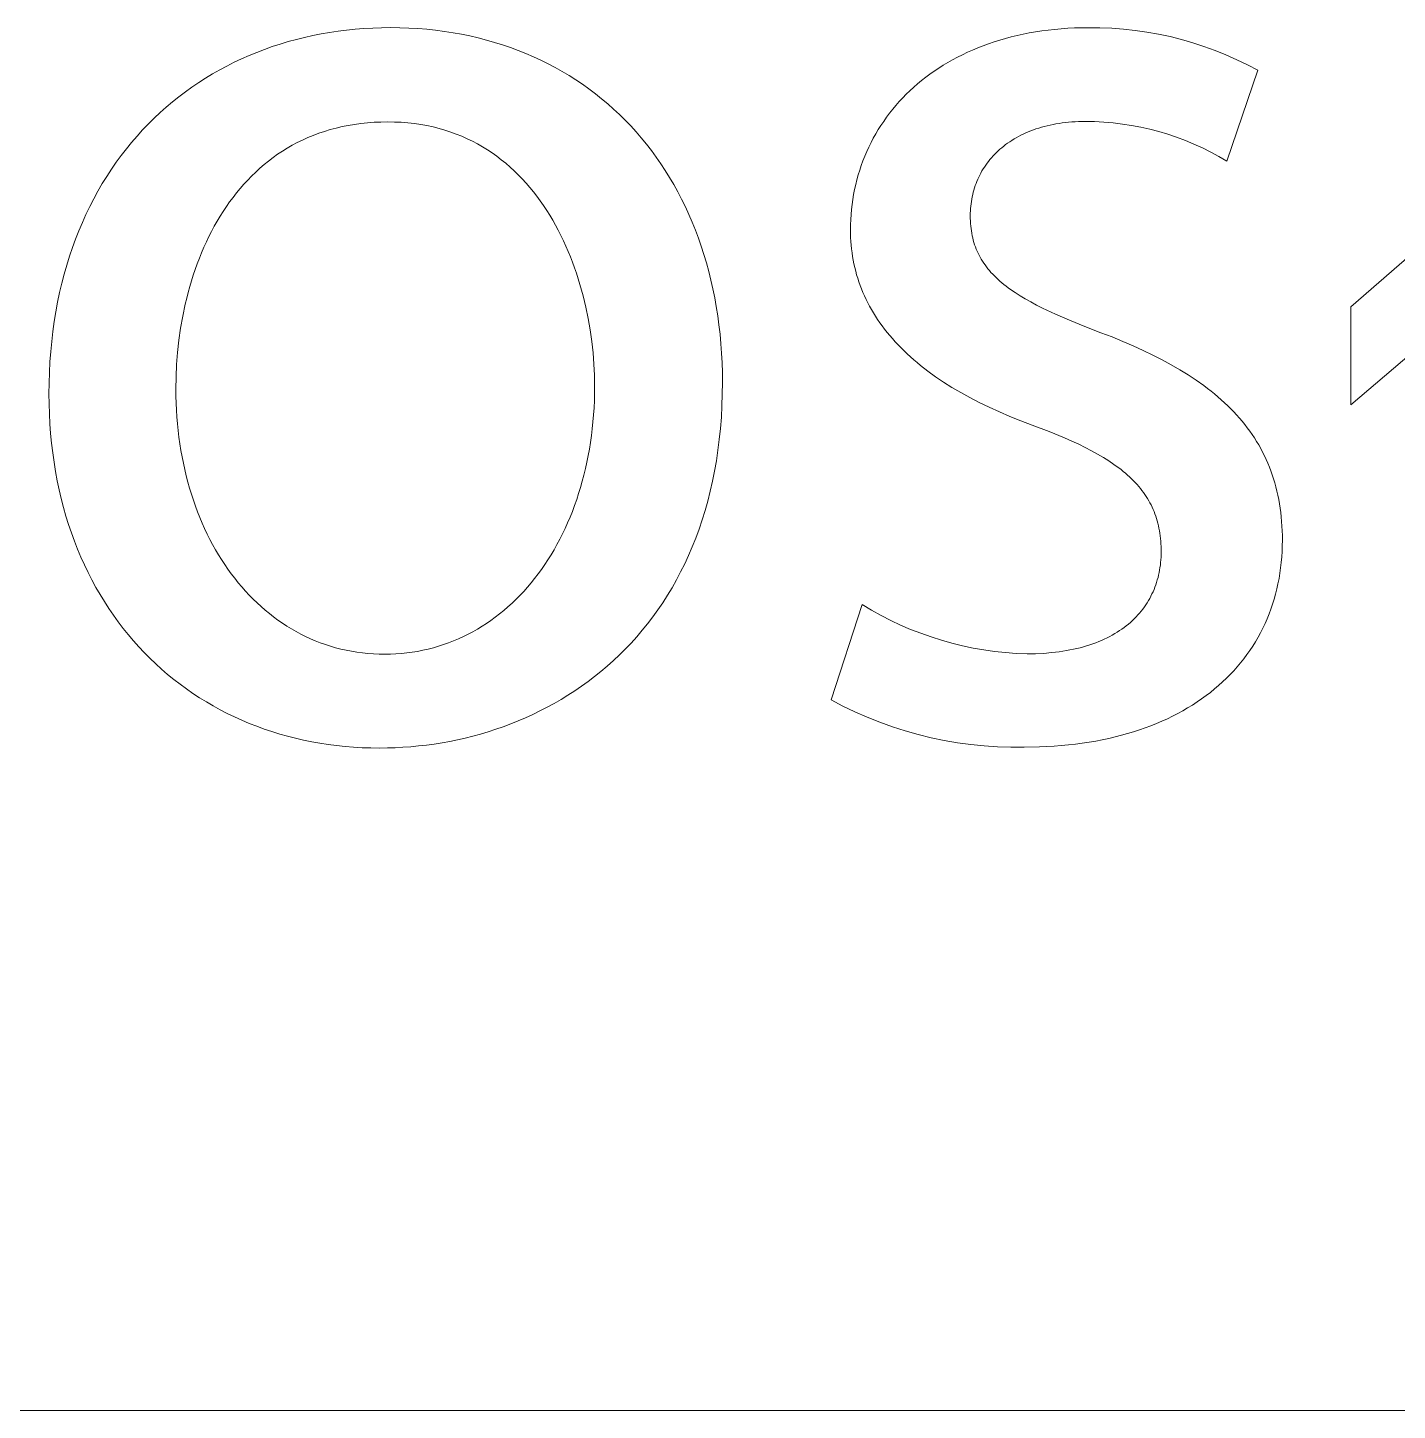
# Model space of a CAD drawing. Header units: millimetres. Extents: x 1348 to 6197, y -150 to 3238.
# Drawn here: x 5254.25 to 5300.95, y -149.89 to -102.75 of the extents above; entities that cross this region are included whole.
import ezdxf

# ---------------------------------------------------------------- set-up
doc = ezdxf.new("R2010")
doc.units = ezdxf.units.MM
doc.header["$MEASUREMENT"] = 0
doc.layers.add('Domyślny', color=7, linetype='Continuous', true_color=0x000000)

msp = doc.modelspace()

# ---------------------------------------------------------------- linework, layer by layer
at = {"layer": 'Domyślny', "color": 18, "lineweight": 15, "true_color": 0x000000}
for p, q in [((5265.712, -102.778), (5266.011, -102.762)), ((5266.011, -102.762), (5266.313, -102.751)), ((5266.313, -102.751), (5266.616, -102.748)), ((5266.616, -102.748), (5266.931, -102.752)), ((5266.931, -102.752), (5267.242, -102.762)), ((5267.242, -102.762), (5267.55, -102.78)), ((5289.708, -102.77), (5289.937, -102.759)), ((5289.937, -102.759), (5290.17, -102.752)), ((5290.17, -102.752), (5290.405, -102.75)), ((5290.405, -102.75), (5290.807, -102.752)), ((5290.807, -102.752), (5291.208, -102.769)), ((5262.858, -103.307), (5263.131, -103.225)), ((5263.131, -103.225), (5263.407, -103.149)), ((5263.407, -103.149), (5263.686, -103.08)), ((5263.686, -103.08), (5263.967, -103.017)), ((5263.967, -103.017), (5264.252, -102.961)), ((5264.252, -102.961), (5264.539, -102.912)), ((5264.539, -102.912), (5264.829, -102.868)), ((5264.829, -102.868), (5265.121, -102.832)), ((5265.121, -102.832), (5265.415, -102.802)), ((5265.415, -102.802), (5265.712, -102.778)), ((5267.55, -102.78), (5267.855, -102.805)), ((5267.855, -102.805), (5268.157, -102.837)), ((5268.157, -102.837), (5268.455, -102.875)), ((5268.455, -102.875), (5268.749, -102.921)), ((5268.749, -102.921), (5269.04, -102.973)), ((5269.04, -102.973), (5269.327, -103.032)), ((5269.327, -103.032), (5269.611, -103.098)), ((5269.611, -103.098), (5269.891, -103.17)), ((5269.891, -103.17), (5270.167, -103.249)), ((5287.006, -103.296), (5287.195, -103.232)), ((5287.195, -103.232), (5287.387, -103.171)), ((5287.387, -103.171), (5287.582, -103.115)), ((5287.582, -103.115), (5287.78, -103.062)), ((5287.78, -103.062), (5287.982, -103.013)), ((5287.982, -103.013), (5288.186, -102.969)), ((5288.186, -102.969), (5288.394, -102.928)), ((5288.394, -102.928), (5288.606, -102.891)), ((5288.606, -102.891), (5288.82, -102.858)), ((5288.82, -102.858), (5289.037, -102.83)), ((5289.037, -102.83), (5289.258, -102.806)), ((5289.258, -102.806), (5289.481, -102.786)), ((5289.481, -102.786), (5289.708, -102.77)), ((5291.208, -102.769), (5291.609, -102.799)), ((5291.609, -102.799), (5292.008, -102.842)), ((5292.008, -102.842), (5292.406, -102.9)), ((5292.406, -102.9), (5292.801, -102.971)), ((5292.801, -102.971), (5293.194, -103.055)), ((5293.194, -103.055), (5293.584, -103.153)), ((5293.584, -103.153), (5293.97, -103.265)), ((5261.541, -103.811), (5261.798, -103.697)), ((5261.798, -103.697), (5262.058, -103.59)), ((5262.058, -103.59), (5262.321, -103.489)), ((5262.321, -103.489), (5262.588, -103.395)), ((5262.588, -103.395), (5262.858, -103.307)), ((5270.167, -103.249), (5270.439, -103.334)), ((5270.439, -103.334), (5270.707, -103.425)), ((5270.707, -103.425), (5270.972, -103.523)), ((5270.972, -103.523), (5271.232, -103.627)), ((5271.232, -103.627), (5271.488, -103.738)), ((5285.945, -103.755), (5286.114, -103.67)), ((5286.114, -103.67), (5286.285, -103.588)), ((5286.285, -103.588), (5286.46, -103.51)), ((5286.46, -103.51), (5286.639, -103.435)), ((5286.639, -103.435), (5286.821, -103.363)), ((5286.821, -103.363), (5287.006, -103.296)), ((5293.97, -103.265), (5294.352, -103.389)), ((5294.352, -103.389), (5294.73, -103.527)), ((5294.73, -103.527), (5295.102, -103.677)), ((5295.102, -103.677), (5295.469, -103.84)), ((5260.793, -104.188), (5261.039, -104.056)), ((5261.039, -104.056), (5261.288, -103.93)), ((5261.288, -103.93), (5261.541, -103.811)), ((5271.488, -103.738), (5271.741, -103.854)), ((5271.741, -103.854), (5271.988, -103.977)), ((5271.988, -103.977), (5272.232, -104.106)), ((5272.232, -104.106), (5272.472, -104.241)), ((5285.156, -104.229), (5285.307, -104.128)), ((5285.307, -104.128), (5285.461, -104.03)), ((5285.461, -104.03), (5285.619, -103.935)), ((5285.619, -103.935), (5285.78, -103.843)), ((5285.78, -103.843), (5285.945, -103.755)), ((5295.469, -103.84), (5295.831, -104.015)), ((5295.831, -104.015), (5296.186, -104.203)), ((5259.849, -104.776), (5260.079, -104.62)), ((5260.079, -104.62), (5260.313, -104.47)), ((5260.313, -104.47), (5260.551, -104.326)), ((5260.551, -104.326), (5260.793, -104.188)), ((5272.472, -104.241), (5272.707, -104.381)), ((5272.707, -104.381), (5272.937, -104.528)), ((5272.937, -104.528), (5273.164, -104.68)), ((5284.589, -104.664), (5284.725, -104.551)), ((5284.725, -104.551), (5284.865, -104.441)), ((5284.865, -104.441), (5285.009, -104.334)), ((5285.009, -104.334), (5285.156, -104.229)), ((5296.186, -104.203), (5295.136, -107.303)), ((5259.184, -105.28), (5259.402, -105.106)), ((5259.402, -105.106), (5259.623, -104.938)), ((5259.623, -104.938), (5259.849, -104.776)), ((5273.164, -104.68), (5273.385, -104.838)), ((5273.385, -104.838), (5273.603, -105.002)), ((5273.603, -105.002), (5273.815, -105.172)), ((5284.081, -105.145), (5284.202, -105.02)), ((5284.202, -105.02), (5284.328, -104.899)), ((5284.328, -104.899), (5284.457, -104.78)), ((5284.457, -104.78), (5284.589, -104.664)), ((5258.763, -105.645), (5258.972, -105.46)), ((5258.972, -105.46), (5259.184, -105.28)), ((5273.815, -105.172), (5274.023, -105.347)), ((5274.023, -105.347), (5274.226, -105.527)), ((5274.226, -105.527), (5274.425, -105.713)), ((5283.633, -105.666), (5283.739, -105.532)), ((5283.739, -105.532), (5283.849, -105.4)), ((5283.849, -105.4), (5283.963, -105.271)), ((5283.963, -105.271), (5284.081, -105.145)), ((5258.166, -106.237), (5258.36, -106.034)), ((5258.36, -106.034), (5258.559, -105.837)), ((5258.559, -105.837), (5258.763, -105.645)), ((5265.39, -106.045), (5265.177, -106.081)), ((5265.608, -106.015), (5265.39, -106.045)), ((5265.829, -105.992), (5265.608, -106.015)), ((5266.055, -105.975), (5265.829, -105.992)), ((5266.285, -105.965), (5266.055, -105.975)), ((5266.519, -105.962), (5266.285, -105.965)), ((5266.754, -105.965), (5266.519, -105.962)), ((5266.984, -105.976), (5266.754, -105.965)), ((5267.21, -105.994), (5266.984, -105.976)), ((5267.431, -106.019), (5267.21, -105.994)), ((5267.648, -106.051), (5267.431, -106.019)), ((5267.861, -106.089), (5267.648, -106.051)), ((5274.425, -105.713), (5274.618, -105.904)), ((5274.618, -105.904), (5274.807, -106.101)), ((5283.338, -106.083), (5283.433, -105.942)), ((5283.433, -105.942), (5283.531, -105.803)), ((5283.531, -105.803), (5283.633, -105.666)), ((5289.205, -106.049), (5289.104, -106.07)), ((5289.307, -106.03), (5289.205, -106.049)), ((5289.412, -106.013), (5289.307, -106.03)), ((5289.518, -105.998), (5289.412, -106.013)), ((5289.626, -105.984), (5289.518, -105.998)), ((5289.735, -105.973), (5289.626, -105.984)), ((5289.846, -105.964), (5289.735, -105.973)), ((5289.959, -105.956), (5289.846, -105.964)), ((5290.074, -105.951), (5289.959, -105.956)), ((5290.19, -105.948), (5290.074, -105.951)), ((5290.308, -105.947), (5290.19, -105.948)), ((5290.625, -105.953), (5290.308, -105.947)), ((5290.942, -105.969), (5290.625, -105.953)), ((5291.259, -105.997), (5290.942, -105.969)), ((5291.574, -106.035), (5291.259, -105.997)), ((5291.887, -106.084), (5291.574, -106.035)), ((5257.792, -106.661), (5257.976, -106.446)), ((5257.976, -106.446), (5258.166, -106.237)), ((5263.797, -106.498), (5263.616, -106.58)), ((5263.982, -106.422), (5263.797, -106.498)), ((5264.171, -106.35), (5263.982, -106.422)), ((5264.364, -106.285), (5264.171, -106.35)), ((5264.561, -106.225), (5264.364, -106.285)), ((5264.762, -106.171), (5264.561, -106.225)), ((5264.967, -106.123), (5264.762, -106.171)), ((5265.177, -106.081), (5264.967, -106.123)), ((5268.069, -106.134), (5267.861, -106.089)), ((5268.273, -106.186), (5268.069, -106.134)), ((5268.473, -106.243), (5268.273, -106.186)), ((5268.669, -106.307), (5268.473, -106.243)), ((5268.86, -106.377), (5268.669, -106.307)), ((5269.047, -106.453), (5268.86, -106.377)), ((5269.23, -106.534), (5269.047, -106.453)), ((5269.409, -106.621), (5269.23, -106.534)), ((5274.807, -106.101), (5274.991, -106.303)), ((5274.991, -106.303), (5275.169, -106.51)), ((5275.169, -106.51), (5275.343, -106.722)), ((5283, -106.668), (5283.078, -106.519)), ((5283.078, -106.519), (5283.161, -106.371)), ((5283.161, -106.371), (5283.247, -106.226)), ((5283.247, -106.226), (5283.338, -106.083)), ((5287.952, -106.5), (5287.876, -106.544)), ((5288.03, -106.457), (5287.952, -106.5)), ((5288.11, -106.416), (5288.03, -106.457)), ((5288.191, -106.376), (5288.11, -106.416)), ((5288.275, -106.338), (5288.191, -106.376)), ((5288.36, -106.301), (5288.275, -106.338)), ((5288.447, -106.266), (5288.36, -106.301)), ((5288.535, -106.233), (5288.447, -106.266)), ((5288.625, -106.202), (5288.535, -106.233)), ((5288.718, -106.172), (5288.625, -106.202)), ((5288.812, -106.144), (5288.718, -106.172)), ((5288.907, -106.117), (5288.812, -106.144)), ((5289.005, -106.093), (5288.907, -106.117)), ((5289.104, -106.07), (5289.005, -106.093)), ((5292.199, -106.143), (5291.887, -106.084)), ((5292.508, -106.213), (5292.199, -106.143)), ((5292.815, -106.294), (5292.508, -106.213)), ((5293.119, -106.385), (5292.815, -106.294)), ((5293.42, -106.486), (5293.119, -106.385)), ((5293.717, -106.598), (5293.42, -106.486)), ((5257.437, -107.107), (5257.612, -106.881)), ((5257.612, -106.881), (5257.792, -106.661)), ((5262.931, -106.96), (5262.77, -107.067)), ((5263.096, -106.858), (5262.931, -106.96)), ((5263.266, -106.76), (5263.096, -106.858)), ((5263.439, -106.668), (5263.266, -106.76)), ((5263.616, -106.58), (5263.439, -106.668)), ((5269.583, -106.713), (5269.409, -106.621)), ((5269.754, -106.811), (5269.583, -106.713)), ((5269.92, -106.914), (5269.754, -106.811)), ((5270.083, -107.021), (5269.92, -106.914)), ((5275.343, -106.722), (5275.512, -106.939)), ((5275.512, -106.939), (5275.675, -107.162)), ((5282.788, -107.129), (5282.855, -106.973)), ((5282.855, -106.973), (5282.925, -106.82)), ((5282.925, -106.82), (5283, -106.668)), ((5287.275, -107.006), (5287.217, -107.063)), ((5287.334, -106.949), (5287.275, -107.006)), ((5287.395, -106.894), (5287.334, -106.949)), ((5287.459, -106.84), (5287.395, -106.894)), ((5287.524, -106.787), (5287.459, -106.84)), ((5287.591, -106.736), (5287.524, -106.787)), ((5287.659, -106.686), (5287.591, -106.736)), ((5287.73, -106.637), (5287.659, -106.686)), ((5287.802, -106.59), (5287.73, -106.637)), ((5287.876, -106.544), (5287.802, -106.59)), ((5294.01, -106.719), (5293.717, -106.598)), ((5294.299, -106.851), (5294.01, -106.719)), ((5294.583, -106.992), (5294.299, -106.851)), ((5294.863, -107.143), (5294.583, -106.992)), ((5257.104, -107.575), (5257.268, -107.338)), ((5257.268, -107.338), (5257.437, -107.107)), ((5262.309, -107.417), (5262.163, -107.543)), ((5262.459, -107.296), (5262.309, -107.417)), ((5262.612, -107.179), (5262.459, -107.296)), ((5262.77, -107.067), (5262.612, -107.179)), ((5270.241, -107.134), (5270.083, -107.021)), ((5270.395, -107.251), (5270.241, -107.134)), ((5270.546, -107.373), (5270.395, -107.251)), ((5270.692, -107.5), (5270.546, -107.373)), ((5275.675, -107.162), (5275.833, -107.389)), ((5275.833, -107.389), (5275.986, -107.621)), ((5282.614, -107.605), (5282.668, -107.445)), ((5282.668, -107.445), (5282.726, -107.286)), ((5282.726, -107.286), (5282.788, -107.129)), ((5286.911, -107.435), (5286.867, -107.501)), ((5286.957, -107.37), (5286.911, -107.435)), ((5287.005, -107.307), (5286.957, -107.37)), ((5287.056, -107.244), (5287.005, -107.307)), ((5287.108, -107.183), (5287.056, -107.244)), ((5287.161, -107.122), (5287.108, -107.183)), ((5287.217, -107.063), (5287.161, -107.122)), ((5295.136, -107.303), (5294.863, -107.143)), ((5256.792, -108.066), (5256.945, -107.818)), ((5256.945, -107.818), (5257.104, -107.575)), ((5261.748, -107.944), (5261.618, -108.086)), ((5261.883, -107.806), (5261.748, -107.944)), ((5262.021, -107.672), (5261.883, -107.806)), ((5262.163, -107.543), (5262.021, -107.672)), ((5270.834, -107.63), (5270.692, -107.5)), ((5270.973, -107.765), (5270.834, -107.63)), ((5271.107, -107.904), (5270.973, -107.765)), ((5271.238, -108.047), (5271.107, -107.904)), ((5275.986, -107.621), (5276.134, -107.858)), ((5276.134, -107.858), (5276.276, -108.1)), ((5282.477, -108.097), (5282.518, -107.932)), ((5282.518, -107.932), (5282.564, -107.768)), ((5282.564, -107.768), (5282.614, -107.605)), ((5286.641, -107.916), (5286.61, -107.988)), ((5286.674, -107.844), (5286.641, -107.916)), ((5286.708, -107.774), (5286.674, -107.844)), ((5286.745, -107.704), (5286.708, -107.774)), ((5286.784, -107.635), (5286.745, -107.704)), ((5286.824, -107.567), (5286.784, -107.635)), ((5286.867, -107.501), (5286.824, -107.567)), ((5256.502, -108.579), (5256.644, -108.32)), ((5256.644, -108.32), (5256.792, -108.066)), ((5261.368, -108.381), (5261.248, -108.534)), ((5261.491, -108.232), (5261.368, -108.381)), ((5261.618, -108.086), (5261.491, -108.232)), ((5271.365, -108.193), (5271.238, -108.047)), ((5271.488, -108.343), (5271.365, -108.193)), ((5271.607, -108.497), (5271.488, -108.343)), ((5276.276, -108.1), (5276.413, -108.347)), ((5276.413, -108.347), (5276.544, -108.598)), ((5282.407, -108.432), (5282.44, -108.264)), ((5282.44, -108.264), (5282.477, -108.097)), ((5286.485, -108.362), (5286.466, -108.439)), ((5286.506, -108.286), (5286.485, -108.362)), ((5286.529, -108.21), (5286.506, -108.286)), ((5286.554, -108.135), (5286.529, -108.21)), ((5286.581, -108.061), (5286.554, -108.135)), ((5286.61, -107.988), (5286.581, -108.061)), ((5256.235, -109.114), (5256.366, -108.844)), ((5256.366, -108.844), (5256.502, -108.579)), ((5261.021, -108.85), (5260.912, -109.013)), ((5261.133, -108.69), (5261.021, -108.85)), ((5261.248, -108.534), (5261.133, -108.69)), ((5271.723, -108.654), (5271.607, -108.497)), ((5271.835, -108.814), (5271.723, -108.654)), ((5271.943, -108.977), (5271.835, -108.814)), ((5276.544, -108.598), (5276.67, -108.854)), ((5276.67, -108.854), (5276.79, -109.114)), ((5282.334, -108.945), (5282.354, -108.773)), ((5282.354, -108.773), (5282.378, -108.602)), ((5282.378, -108.602), (5282.407, -108.432)), ((5286.4, -108.834), (5286.393, -108.915)), ((5286.41, -108.754), (5286.4, -108.834)), ((5286.421, -108.674), (5286.41, -108.754)), ((5286.434, -108.595), (5286.421, -108.674)), ((5286.449, -108.517), (5286.434, -108.595)), ((5286.466, -108.439), (5286.449, -108.517)), ((5256.111, -109.389), (5256.235, -109.114)), ((5260.707, -109.348), (5260.609, -109.521)), ((5260.808, -109.179), (5260.707, -109.348)), ((5260.912, -109.013), (5260.808, -109.179)), ((5272.047, -109.143), (5271.943, -108.977)), ((5272.148, -109.312), (5272.047, -109.143)), ((5272.245, -109.484), (5272.148, -109.312)), ((5276.79, -109.114), (5276.904, -109.379)), ((5282.301, -109.468), (5282.308, -109.293)), ((5282.308, -109.293), (5282.319, -109.118)), ((5282.319, -109.118), (5282.334, -108.945)), ((5286.385, -109.078), (5286.384, -109.16)), ((5286.384, -109.16), (5286.385, -109.251)), ((5286.388, -108.996), (5286.385, -109.078)), ((5286.385, -109.251), (5286.388, -109.339)), ((5286.393, -108.915), (5286.388, -108.996)), ((5286.388, -109.339), (5286.393, -109.426)), ((5255.879, -109.956), (5255.992, -109.67)), ((5255.992, -109.67), (5256.111, -109.389)), ((5260.516, -109.695), (5260.426, -109.873)), ((5260.609, -109.521), (5260.516, -109.695)), ((5272.338, -109.658), (5272.245, -109.484)), ((5272.428, -109.834), (5272.338, -109.658)), ((5272.514, -110.012), (5272.428, -109.834)), ((5276.904, -109.379), (5277.013, -109.648)), ((5277.013, -109.648), (5277.116, -109.922)), ((5282.299, -109.645), (5282.301, -109.468)), ((5282.3, -109.776), (5282.299, -109.645)), ((5282.305, -109.907), (5282.3, -109.776)), ((5286.393, -109.426), (5286.401, -109.512)), ((5286.401, -109.512), (5286.41, -109.596)), ((5286.41, -109.596), (5286.421, -109.679)), ((5286.421, -109.679), (5286.434, -109.76)), ((5286.434, -109.76), (5286.45, -109.841)), ((5299.356, -112.269), (5302.65, -109.395)), ((5255.673, -110.544), (5255.773, -110.247)), ((5255.773, -110.247), (5255.879, -109.956)), ((5260.256, -110.236), (5260.177, -110.421)), ((5260.339, -110.053), (5260.256, -110.236)), ((5260.426, -109.873), (5260.339, -110.053)), ((5272.596, -110.193), (5272.514, -110.012)), ((5272.676, -110.375), (5272.596, -110.193)), ((5277.116, -109.922), (5277.213, -110.2)), ((5277.213, -110.2), (5277.305, -110.482)), ((5282.312, -110.037), (5282.305, -109.907)), ((5282.322, -110.166), (5282.312, -110.037)), ((5282.336, -110.294), (5282.322, -110.166)), ((5282.352, -110.422), (5282.336, -110.294)), ((5286.45, -109.841), (5286.467, -109.919)), ((5286.467, -109.919), (5286.487, -109.997)), ((5286.487, -109.997), (5286.509, -110.073)), ((5286.509, -110.073), (5286.533, -110.148)), ((5286.533, -110.148), (5286.559, -110.222)), ((5286.559, -110.222), (5286.587, -110.295)), ((5286.587, -110.295), (5286.617, -110.367)), ((5255.579, -110.845), (5255.673, -110.544)), ((5260.101, -110.608), (5260.029, -110.798)), ((5260.177, -110.421), (5260.101, -110.608)), ((5272.751, -110.56), (5272.676, -110.375)), ((5272.823, -110.746), (5272.751, -110.56)), ((5272.892, -110.933), (5272.823, -110.746)), ((5277.305, -110.482), (5277.39, -110.768)), ((5277.39, -110.768), (5277.469, -111.058)), ((5282.371, -110.549), (5282.352, -110.422)), ((5282.393, -110.675), (5282.371, -110.549)), ((5282.418, -110.801), (5282.393, -110.675)), ((5286.617, -110.367), (5286.649, -110.438)), ((5286.649, -110.438), (5286.684, -110.507)), ((5286.684, -110.507), (5286.72, -110.576)), ((5286.72, -110.576), (5286.759, -110.643)), ((5286.759, -110.643), (5286.8, -110.71)), ((5286.8, -110.71), (5286.843, -110.776)), ((5286.843, -110.776), (5286.888, -110.84)), ((5255.41, -111.465), (5255.491, -111.152)), ((5255.491, -111.152), (5255.579, -110.845)), ((5259.895, -111.182), (5259.833, -111.377)), ((5259.96, -110.989), (5259.895, -111.182)), ((5260.029, -110.798), (5259.96, -110.989)), ((5272.957, -111.122), (5272.892, -110.933)), ((5273.019, -111.312), (5272.957, -111.122)), ((5277.469, -111.058), (5277.543, -111.353)), ((5282.446, -110.925), (5282.418, -110.801)), ((5282.477, -111.049), (5282.446, -110.925)), ((5282.511, -111.172), (5282.477, -111.049)), ((5282.548, -111.294), (5282.511, -111.172)), ((5286.888, -110.84), (5286.936, -110.904)), ((5286.936, -110.904), (5286.985, -110.967)), ((5286.985, -110.967), (5287.037, -111.03)), ((5287.037, -111.03), (5287.091, -111.091)), ((5287.091, -111.091), (5287.148, -111.152)), ((5287.148, -111.152), (5287.206, -111.212)), ((5287.206, -111.212), (5287.267, -111.271)), ((5255.336, -111.782), (5255.41, -111.465)), ((5259.775, -111.574), (5259.72, -111.773)), ((5259.833, -111.377), (5259.775, -111.574)), ((5273.077, -111.503), (5273.019, -111.312)), ((5273.184, -111.888), (5273.077, -111.503)), ((5277.543, -111.353), (5277.61, -111.651)), ((5277.61, -111.651), (5277.671, -111.954)), ((5282.588, -111.416), (5282.548, -111.294)), ((5282.631, -111.537), (5282.588, -111.416)), ((5282.677, -111.656), (5282.631, -111.537)), ((5282.726, -111.775), (5282.677, -111.656)), ((5287.267, -111.271), (5287.33, -111.33)), ((5287.33, -111.33), (5287.395, -111.388)), ((5287.395, -111.388), (5287.462, -111.445)), ((5287.462, -111.445), (5287.532, -111.502)), ((5287.532, -111.502), (5287.604, -111.559)), ((5287.604, -111.559), (5287.678, -111.614)), ((5287.678, -111.614), (5287.754, -111.67)), ((5287.754, -111.67), (5287.914, -111.779)), ((5255.207, -112.432), (5255.268, -112.104)), ((5255.268, -112.104), (5255.336, -111.782)), ((5259.621, -112.174), (5259.535, -112.58)), ((5259.669, -111.972), (5259.621, -112.174)), ((5259.72, -111.773), (5259.669, -111.972)), ((5273.277, -112.276), (5273.184, -111.888)), ((5277.671, -111.954), (5277.726, -112.26)), ((5282.778, -111.894), (5282.726, -111.775)), ((5282.833, -112.011), (5282.778, -111.894)), ((5282.891, -112.127), (5282.833, -112.011)), ((5282.952, -112.243), (5282.891, -112.127)), ((5287.914, -111.779), (5288.083, -111.887)), ((5288.083, -111.887), (5288.261, -111.994)), ((5288.261, -111.994), (5288.448, -112.099)), ((5288.448, -112.099), (5288.644, -112.204)), ((5255.153, -112.764), (5255.207, -112.432)), ((5259.535, -112.58), (5259.463, -112.99)), ((5273.357, -112.665), (5273.277, -112.276)), ((5273.425, -113.055), (5273.357, -112.665)), ((5277.726, -112.26), (5277.775, -112.57)), ((5277.775, -112.57), (5277.817, -112.884)), ((5283.016, -112.358), (5282.952, -112.243)), ((5283.084, -112.471), (5283.016, -112.358)), ((5283.154, -112.584), (5283.084, -112.471)), ((5283.227, -112.697), (5283.154, -112.584)), ((5288.644, -112.204), (5288.85, -112.308)), ((5288.85, -112.308), (5289.29, -112.515)), ((5289.29, -112.515), (5289.769, -112.723)), ((5299.356, -115.612), (5299.356, -112.269)), ((5255.066, -113.444), (5255.106, -113.102)), ((5255.106, -113.102), (5255.153, -112.764)), ((5259.463, -112.99), (5259.404, -113.403)), ((5273.48, -113.444), (5273.425, -113.055)), ((5277.817, -112.884), (5277.853, -113.202)), ((5283.303, -112.808), (5283.227, -112.697)), ((5283.382, -112.918), (5283.303, -112.808)), ((5283.465, -113.028), (5283.382, -112.918)), ((5283.55, -113.136), (5283.465, -113.028)), ((5283.639, -113.244), (5283.55, -113.136)), ((5289.769, -112.723), (5290.285, -112.934)), ((5290.285, -112.934), (5290.841, -113.149)), ((5302.65, -112.802), (5299.356, -115.612)), ((5255.033, -113.792), (5255.066, -113.444)), ((5259.404, -113.403), (5259.359, -113.818)), ((5273.522, -113.832), (5273.48, -113.444)), ((5277.853, -113.202), (5277.883, -113.523)), ((5277.883, -113.523), (5277.906, -113.848)), ((5283.73, -113.35), (5283.639, -113.244)), ((5283.825, -113.456), (5283.73, -113.35)), ((5283.922, -113.561), (5283.825, -113.456)), ((5284.023, -113.664), (5283.922, -113.561)), ((5290.841, -113.149), (5291.218, -113.294)), ((5291.218, -113.294), (5291.584, -113.443)), ((5291.584, -113.443), (5291.938, -113.595)), ((5291.938, -113.595), (5292.28, -113.75)), ((5255.007, -114.144), (5255.033, -113.792)), ((5259.359, -113.818), (5259.326, -114.235)), ((5273.552, -114.216), (5273.522, -113.832)), ((5277.906, -113.848), (5277.922, -114.176)), ((5284.127, -113.767), (5284.023, -113.664)), ((5284.234, -113.869), (5284.127, -113.767)), ((5284.344, -113.97), (5284.234, -113.869)), ((5284.457, -114.07), (5284.344, -113.97)), ((5284.573, -114.169), (5284.457, -114.07)), ((5292.28, -113.75), (5292.61, -113.909)), ((5292.61, -113.909), (5292.929, -114.073)), ((5292.929, -114.073), (5293.236, -114.24)), ((5254.977, -114.864), (5254.988, -114.501)), ((5254.988, -114.501), (5255.007, -114.144)), ((5259.326, -114.235), (5259.307, -114.652)), ((5273.57, -114.597), (5273.552, -114.216)), ((5277.922, -114.176), (5277.932, -114.508)), ((5277.932, -114.508), (5277.936, -114.843)), ((5284.693, -114.267), (5284.573, -114.169)), ((5284.941, -114.459), (5284.693, -114.267)), ((5285.201, -114.648), (5284.941, -114.459)), ((5293.236, -114.24), (5293.531, -114.411)), ((5293.531, -114.411), (5293.814, -114.587)), ((5254.973, -115.231), (5254.977, -114.864)), ((5259.307, -114.652), (5259.301, -115.069)), ((5273.576, -114.972), (5273.57, -114.597)), ((5273.573, -115.219), (5273.576, -114.972)), ((5277.936, -114.843), (5277.931, -115.246)), ((5285.474, -114.833), (5285.201, -114.648)), ((5285.759, -115.013), (5285.474, -114.833)), ((5286.058, -115.189), (5285.759, -115.013)), ((5293.814, -114.587), (5294.086, -114.767)), ((5294.086, -114.767), (5294.345, -114.952)), ((5294.345, -114.952), (5294.471, -115.046)), ((5254.977, -115.577), (5254.973, -115.231)), ((5259.301, -115.069), (5259.303, -115.31)), ((5259.303, -115.31), (5259.309, -115.548)), ((5273.556, -115.707), (5273.567, -115.464)), ((5273.567, -115.464), (5273.573, -115.219)), ((5277.931, -115.246), (5277.918, -115.642)), ((5286.368, -115.361), (5286.058, -115.189)), ((5286.692, -115.528), (5286.368, -115.361)), ((5294.471, -115.046), (5294.593, -115.141)), ((5294.593, -115.141), (5294.713, -115.238)), ((5294.713, -115.238), (5294.829, -115.336)), ((5294.829, -115.336), (5294.943, -115.436)), ((5294.943, -115.436), (5295.053, -115.536)), ((5254.987, -115.919), (5254.977, -115.577)), ((5255.005, -116.257), (5254.987, -115.919)), ((5259.309, -115.548), (5259.32, -115.785)), ((5259.32, -115.785), (5259.335, -116.019)), ((5273.52, -116.186), (5273.54, -115.948)), ((5273.54, -115.948), (5273.556, -115.707)), ((5277.918, -115.642), (5277.897, -116.03)), ((5287.028, -115.691), (5286.692, -115.528)), ((5287.377, -115.85), (5287.028, -115.691)), ((5287.738, -116.004), (5287.377, -115.85)), ((5295.053, -115.536), (5295.161, -115.638)), ((5295.161, -115.638), (5295.265, -115.742)), ((5295.265, -115.742), (5295.367, -115.847)), ((5295.367, -115.847), (5295.465, -115.953)), ((5295.465, -115.953), (5295.561, -116.06)), ((5255.03, -116.59), (5255.005, -116.257)), ((5259.335, -116.019), (5259.354, -116.252)), ((5259.354, -116.252), (5259.378, -116.482)), ((5273.468, -116.655), (5273.496, -116.422)), ((5273.496, -116.422), (5273.52, -116.186)), ((5277.867, -116.412), (5277.828, -116.787)), ((5277.897, -116.03), (5277.867, -116.412)), ((5288.112, -116.153), (5287.738, -116.004)), ((5288.5, -116.298), (5288.112, -116.153)), ((5289.07, -116.516), (5288.5, -116.298)), ((5295.561, -116.06), (5295.654, -116.169)), ((5295.654, -116.169), (5295.743, -116.28)), ((5295.743, -116.28), (5295.83, -116.392)), ((5295.83, -116.392), (5295.913, -116.506)), ((5255.061, -116.92), (5255.03, -116.59)), ((5259.378, -116.482), (5259.405, -116.711)), ((5259.405, -116.711), (5259.437, -116.937)), ((5273.399, -117.114), (5273.436, -116.886)), ((5273.436, -116.886), (5273.468, -116.655)), ((5277.828, -116.787), (5277.782, -117.154)), ((5289.597, -116.734), (5289.07, -116.516)), ((5289.844, -116.843), (5289.597, -116.734)), ((5290.08, -116.953), (5289.844, -116.843)), ((5295.913, -116.506), (5295.994, -116.621)), ((5295.994, -116.621), (5296.072, -116.737)), ((5296.072, -116.737), (5296.146, -116.856)), ((5296.146, -116.856), (5296.218, -116.976)), ((5255.1, -117.245), (5255.061, -116.92)), ((5255.145, -117.566), (5255.1, -117.245)), ((5259.437, -116.937), (5259.472, -117.16)), ((5259.472, -117.16), (5259.512, -117.381)), ((5273.314, -117.562), (5273.359, -117.339)), ((5273.359, -117.339), (5273.399, -117.114)), ((5277.782, -117.154), (5277.728, -117.515)), ((5290.306, -117.064), (5290.08, -116.953)), ((5290.521, -117.176), (5290.306, -117.064)), ((5290.726, -117.289), (5290.521, -117.176)), ((5290.921, -117.404), (5290.726, -117.289)), ((5296.218, -116.976), (5296.286, -117.097)), ((5296.286, -117.097), (5296.352, -117.22)), ((5296.352, -117.22), (5296.414, -117.345)), ((5296.414, -117.345), (5296.474, -117.471)), ((5255.196, -117.882), (5255.145, -117.566)), ((5259.512, -117.381), (5259.555, -117.6)), ((5259.555, -117.6), (5259.602, -117.816)), ((5259.602, -117.816), (5259.654, -118.03)), ((5273.213, -118), (5273.266, -117.782)), ((5273.266, -117.782), (5273.314, -117.562)), ((5277.728, -117.515), (5277.666, -117.868)), ((5291.105, -117.52), (5290.921, -117.404)), ((5291.28, -117.637), (5291.105, -117.52)), ((5291.364, -117.697), (5291.28, -117.637)), ((5291.445, -117.757), (5291.364, -117.697)), ((5291.524, -117.817), (5291.445, -117.757)), ((5291.6, -117.879), (5291.524, -117.817)), ((5296.474, -117.471), (5296.53, -117.599)), ((5296.53, -117.599), (5296.584, -117.729)), ((5296.584, -117.729), (5296.634, -117.861)), ((5255.255, -118.194), (5255.196, -117.882)), ((5255.319, -118.502), (5255.255, -118.194)), ((5259.654, -118.03), (5259.709, -118.241)), ((5259.709, -118.241), (5259.767, -118.45)), ((5273.096, -118.426), (5273.157, -118.214)), ((5273.157, -118.214), (5273.213, -118)), ((5277.596, -118.215), (5277.519, -118.555)), ((5277.666, -117.868), (5277.596, -118.215)), ((5291.675, -117.94), (5291.6, -117.879)), ((5291.746, -118.002), (5291.675, -117.94)), ((5291.816, -118.065), (5291.746, -118.002)), ((5291.883, -118.129), (5291.816, -118.065)), ((5291.947, -118.193), (5291.883, -118.129)), ((5292.01, -118.258), (5291.947, -118.193)), ((5292.07, -118.323), (5292.01, -118.258)), ((5292.128, -118.389), (5292.07, -118.323)), ((5296.634, -117.861), (5296.681, -117.994)), ((5296.681, -117.994), (5296.726, -118.13)), ((5296.726, -118.13), (5296.767, -118.267)), ((5296.767, -118.267), (5296.805, -118.405)), ((5255.391, -118.805), (5255.319, -118.502)), ((5259.767, -118.45), (5259.83, -118.655)), ((5259.83, -118.655), (5259.896, -118.858)), ((5272.965, -118.84), (5273.032, -118.635)), ((5273.032, -118.635), (5273.096, -118.426)), ((5277.519, -118.555), (5277.434, -118.888)), ((5292.183, -118.456), (5292.128, -118.389)), ((5292.237, -118.524), (5292.183, -118.456)), ((5292.288, -118.592), (5292.237, -118.524)), ((5292.337, -118.662), (5292.288, -118.592)), ((5292.383, -118.732), (5292.337, -118.662)), ((5292.428, -118.803), (5292.383, -118.732)), ((5296.805, -118.405), (5296.84, -118.546)), ((5296.84, -118.546), (5296.872, -118.689)), ((5296.872, -118.689), (5296.902, -118.833)), ((5255.468, -119.104), (5255.391, -118.805)), ((5255.552, -119.398), (5255.468, -119.104)), ((5259.896, -118.858), (5259.966, -119.058)), ((5259.966, -119.058), (5260.039, -119.255)), ((5260.039, -119.255), (5260.117, -119.449)), ((5272.739, -119.439), (5272.818, -119.243)), ((5272.818, -119.243), (5272.893, -119.043)), ((5272.893, -119.043), (5272.965, -118.84)), ((5277.342, -119.213), (5277.243, -119.533)), ((5277.434, -118.888), (5277.342, -119.213)), ((5292.47, -118.875), (5292.428, -118.803)), ((5292.511, -118.947), (5292.47, -118.875)), ((5292.549, -119.021), (5292.511, -118.947)), ((5292.585, -119.096), (5292.549, -119.021)), ((5292.619, -119.171), (5292.585, -119.096)), ((5292.651, -119.248), (5292.619, -119.171)), ((5292.68, -119.325), (5292.651, -119.248)), ((5296.902, -118.833), (5296.928, -118.979)), ((5296.928, -118.979), (5296.951, -119.128)), ((5296.951, -119.128), (5296.97, -119.278)), ((5255.642, -119.687), (5255.552, -119.398)), ((5255.738, -119.972), (5255.642, -119.687)), ((5260.117, -119.449), (5260.197, -119.64)), ((5260.197, -119.64), (5260.281, -119.828)), ((5272.571, -119.822), (5272.657, -119.632)), ((5272.657, -119.632), (5272.739, -119.439)), ((5277.243, -119.533), (5277.138, -119.845)), ((5292.708, -119.404), (5292.68, -119.325)), ((5292.734, -119.484), (5292.708, -119.404)), ((5292.758, -119.564), (5292.734, -119.484)), ((5292.779, -119.646), (5292.758, -119.564)), ((5292.799, -119.729), (5292.779, -119.646)), ((5292.817, -119.813), (5292.799, -119.729)), ((5296.97, -119.278), (5296.987, -119.43)), ((5296.987, -119.43), (5297.001, -119.584)), ((5297.001, -119.584), (5297.012, -119.741)), ((5255.84, -120.252), (5255.738, -119.972)), ((5260.281, -119.828), (5260.369, -120.013)), ((5260.369, -120.013), (5260.46, -120.194)), ((5260.46, -120.194), (5260.554, -120.372)), ((5272.293, -120.371), (5272.389, -120.192)), ((5272.389, -120.192), (5272.482, -120.008)), ((5272.482, -120.008), (5272.571, -119.822)), ((5277.025, -120.15), (5276.906, -120.449)), ((5277.138, -119.845), (5277.025, -120.15)), ((5292.833, -119.898), (5292.817, -119.813)), ((5292.847, -119.985), (5292.833, -119.898)), ((5292.859, -120.073), (5292.847, -119.985)), ((5292.869, -120.162), (5292.859, -120.073)), ((5292.877, -120.252), (5292.869, -120.162)), ((5297.012, -119.741), (5297.02, -119.899)), ((5297.02, -119.899), (5297.024, -120.059)), ((5297.024, -120.059), (5297.026, -120.222)), ((5255.947, -120.527), (5255.84, -120.252)), ((5256.061, -120.797), (5255.947, -120.527)), ((5260.554, -120.372), (5260.652, -120.547)), ((5260.652, -120.547), (5260.753, -120.718)), ((5272.091, -120.72), (5272.194, -120.548)), ((5272.194, -120.548), (5272.293, -120.371)), ((5276.906, -120.449), (5276.78, -120.741)), ((5292.884, -120.343), (5292.877, -120.252)), ((5292.888, -120.436), (5292.884, -120.343)), ((5292.891, -120.53), (5292.888, -120.436)), ((5292.892, -120.626), (5292.891, -120.53)), ((5292.891, -120.715), (5292.892, -120.626)), ((5297.016, -120.604), (5297.005, -120.793)), ((5297.023, -120.414), (5297.016, -120.604)), ((5297.026, -120.222), (5297.023, -120.414)), ((5256.181, -121.063), (5256.061, -120.797)), ((5256.306, -121.323), (5256.181, -121.063)), ((5260.753, -120.718), (5260.857, -120.886)), ((5260.857, -120.886), (5260.964, -121.051)), ((5260.964, -121.051), (5261.075, -121.212)), ((5271.764, -121.216), (5271.877, -121.055)), ((5271.877, -121.055), (5271.986, -120.889)), ((5271.986, -120.889), (5272.091, -120.72)), ((5276.648, -121.026), (5276.51, -121.305)), ((5276.78, -120.741), (5276.648, -121.026)), ((5292.853, -121.155), (5292.865, -121.069)), ((5292.865, -121.069), (5292.875, -120.981)), ((5292.875, -120.981), (5292.882, -120.893)), ((5292.882, -120.893), (5292.888, -120.805)), ((5292.888, -120.805), (5292.891, -120.715)), ((5296.988, -120.98), (5296.967, -121.165)), ((5297.005, -120.793), (5296.988, -120.98)), ((5256.437, -121.579), (5256.306, -121.323)), ((5256.573, -121.83), (5256.437, -121.579)), ((5261.075, -121.212), (5261.188, -121.369)), ((5261.188, -121.369), (5261.305, -121.522)), ((5261.305, -121.522), (5261.425, -121.672)), ((5271.41, -121.678), (5271.531, -121.528)), ((5271.531, -121.528), (5271.649, -121.374)), ((5271.649, -121.374), (5271.764, -121.216)), ((5276.366, -121.577), (5276.215, -121.842)), ((5276.51, -121.305), (5276.366, -121.577)), ((5292.737, -121.66), (5292.762, -121.577)), ((5292.762, -121.577), (5292.785, -121.495)), ((5292.785, -121.495), (5292.805, -121.411)), ((5292.805, -121.411), (5292.823, -121.326)), ((5292.823, -121.326), (5292.839, -121.241)), ((5292.839, -121.241), (5292.853, -121.155)), ((5296.911, -121.528), (5296.876, -121.707)), ((5296.941, -121.347), (5296.911, -121.528)), ((5296.967, -121.165), (5296.941, -121.347)), ((5256.715, -122.076), (5256.573, -121.83)), ((5256.862, -122.317), (5256.715, -122.076)), ((5261.425, -121.672), (5261.548, -121.818)), ((5261.548, -121.818), (5261.673, -121.96)), ((5261.673, -121.96), (5261.802, -122.098)), ((5271.028, -122.105), (5271.158, -121.967)), ((5271.158, -121.967), (5271.285, -121.825)), ((5271.285, -121.825), (5271.41, -121.678)), ((5276.215, -121.842), (5276.059, -122.101)), ((5292.542, -122.133), (5292.58, -122.056)), ((5292.58, -122.056), (5292.616, -121.979)), ((5292.616, -121.979), (5292.65, -121.9)), ((5292.65, -121.9), (5292.681, -121.821)), ((5292.681, -121.821), (5292.71, -121.741)), ((5292.71, -121.741), (5292.737, -121.66)), ((5296.793, -122.059), (5296.744, -122.232)), ((5296.837, -121.884), (5296.793, -122.059)), ((5296.876, -121.707), (5296.837, -121.884)), ((5257.014, -122.552), (5256.862, -122.317)), ((5257.172, -122.783), (5257.014, -122.552)), ((5261.802, -122.098), (5261.934, -122.232)), ((5261.934, -122.232), (5262.068, -122.362)), ((5262.068, -122.362), (5262.205, -122.487)), ((5262.205, -122.487), (5262.345, -122.609)), ((5270.481, -122.617), (5270.622, -122.495)), ((5270.622, -122.495), (5270.76, -122.369)), ((5270.76, -122.369), (5270.896, -122.239)), ((5270.896, -122.239), (5271.028, -122.105)), ((5275.898, -122.353), (5275.731, -122.598)), ((5276.059, -122.101), (5275.898, -122.353)), ((5281.637, -125.664), (5282.702, -122.418)), ((5282.702, -122.418), (5283.021, -122.609)), ((5292.268, -122.569), (5292.319, -122.499)), ((5292.319, -122.499), (5292.368, -122.428)), ((5292.368, -122.428), (5292.415, -122.356)), ((5292.415, -122.356), (5292.46, -122.282)), ((5292.46, -122.282), (5292.502, -122.208)), ((5292.502, -122.208), (5292.542, -122.133)), ((5296.691, -122.402), (5296.633, -122.57)), ((5296.744, -122.232), (5296.691, -122.402)), ((5257.335, -123.008), (5257.172, -122.783)), ((5257.503, -123.228), (5257.335, -123.008)), ((5262.345, -122.609), (5262.488, -122.726)), ((5262.488, -122.726), (5262.633, -122.839)), ((5262.633, -122.839), (5262.781, -122.948)), ((5262.781, -122.948), (5262.931, -123.052)), ((5269.892, -123.059), (5270.043, -122.955)), ((5270.043, -122.955), (5270.191, -122.847)), ((5270.191, -122.847), (5270.337, -122.734)), ((5270.337, -122.734), (5270.481, -122.617)), ((5275.559, -122.837), (5275.381, -123.069)), ((5275.731, -122.598), (5275.559, -122.837)), ((5283.021, -122.609), (5283.345, -122.788)), ((5283.345, -122.788), (5283.675, -122.957)), ((5283.675, -122.957), (5284.011, -123.115)), ((5291.776, -123.082), (5291.845, -123.023)), ((5291.845, -123.023), (5291.912, -122.962)), ((5291.912, -122.962), (5291.977, -122.899)), ((5291.977, -122.899), (5292.04, -122.836)), ((5292.04, -122.836), (5292.1, -122.771)), ((5292.1, -122.771), (5292.158, -122.705)), ((5292.158, -122.705), (5292.214, -122.637)), ((5292.214, -122.637), (5292.268, -122.569)), ((5296.505, -122.9), (5296.434, -123.062)), ((5296.571, -122.736), (5296.505, -122.9)), ((5296.633, -122.57), (5296.571, -122.736)), ((5257.675, -123.443), (5257.503, -123.228)), ((5257.853, -123.652), (5257.675, -123.443)), ((5262.931, -123.052), (5263.084, -123.152)), ((5263.084, -123.152), (5263.24, -123.247)), ((5263.24, -123.247), (5263.398, -123.338)), ((5263.398, -123.338), (5263.559, -123.423)), ((5263.559, -123.423), (5263.721, -123.504)), ((5263.721, -123.504), (5263.887, -123.581)), ((5269.101, -123.509), (5269.263, -123.429)), ((5269.263, -123.429), (5269.424, -123.343)), ((5269.424, -123.343), (5269.582, -123.253)), ((5269.582, -123.253), (5269.738, -123.158)), ((5269.738, -123.158), (5269.892, -123.059)), ((5275.198, -123.295), (5275.011, -123.515)), ((5275.381, -123.069), (5275.198, -123.295)), ((5284.011, -123.115), (5284.351, -123.262)), ((5284.351, -123.262), (5284.697, -123.397)), ((5284.697, -123.397), (5285.046, -123.521)), ((5291.047, -123.551), (5291.137, -123.506)), ((5291.137, -123.506), (5291.225, -123.458)), ((5291.225, -123.458), (5291.311, -123.409)), ((5291.311, -123.409), (5291.394, -123.358)), ((5291.394, -123.358), (5291.475, -123.306)), ((5291.475, -123.306), (5291.554, -123.252)), ((5291.554, -123.252), (5291.63, -123.197)), ((5291.63, -123.197), (5291.704, -123.14)), ((5291.704, -123.14), (5291.776, -123.082)), ((5296.279, -123.377), (5296.195, -123.531)), ((5296.359, -123.221), (5296.279, -123.377)), ((5296.434, -123.062), (5296.359, -123.221)), ((5258.036, -123.857), (5257.853, -123.652)), ((5258.223, -124.055), (5258.036, -123.857)), ((5263.887, -123.581), (5264.054, -123.652)), ((5264.054, -123.652), (5264.224, -123.719)), ((5264.224, -123.719), (5264.396, -123.78)), ((5264.396, -123.78), (5264.57, -123.837)), ((5264.57, -123.837), (5264.746, -123.888)), ((5264.746, -123.888), (5264.925, -123.935)), ((5264.925, -123.935), (5265.105, -123.976)), ((5265.105, -123.976), (5265.287, -124.011)), ((5267.543, -124.013), (5267.723, -123.977)), ((5267.723, -123.977), (5267.902, -123.936)), ((5267.902, -123.936), (5268.08, -123.891)), ((5268.08, -123.891), (5268.255, -123.84)), ((5268.255, -123.84), (5268.428, -123.783)), ((5268.428, -123.783), (5268.599, -123.722)), ((5268.599, -123.722), (5268.768, -123.656)), ((5268.768, -123.656), (5268.936, -123.585)), ((5268.936, -123.585), (5269.101, -123.509)), ((5274.622, -123.934), (5274.421, -124.134)), ((5274.819, -123.728), (5274.622, -123.934)), ((5275.011, -123.515), (5274.819, -123.728)), ((5285.046, -123.521), (5285.4, -123.633)), ((5285.4, -123.633), (5285.757, -123.733)), ((5285.757, -123.733), (5286.117, -123.822)), ((5286.117, -123.822), (5286.48, -123.898)), ((5286.48, -123.898), (5286.846, -123.962)), ((5286.846, -123.962), (5287.213, -124.015)), ((5289.662, -123.988), (5289.783, -123.966)), ((5289.783, -123.966), (5289.901, -123.942)), ((5289.901, -123.942), (5290.017, -123.915)), ((5290.017, -123.915), (5290.131, -123.887)), ((5290.131, -123.887), (5290.242, -123.857)), ((5290.242, -123.857), (5290.351, -123.825)), ((5290.351, -123.825), (5290.457, -123.791)), ((5290.457, -123.791), (5290.562, -123.756)), ((5290.562, -123.756), (5290.663, -123.718)), ((5290.663, -123.718), (5290.763, -123.679)), ((5290.763, -123.679), (5290.86, -123.638)), ((5290.86, -123.638), (5290.955, -123.596)), ((5290.955, -123.596), (5291.047, -123.551)), ((5295.917, -123.979), (5295.816, -124.123)), ((5296.014, -123.832), (5295.917, -123.979)), ((5296.107, -123.683), (5296.014, -123.832)), ((5296.195, -123.531), (5296.107, -123.683)), ((5258.415, -124.249), (5258.223, -124.055)), ((5258.611, -124.437), (5258.415, -124.249)), ((5258.812, -124.619), (5258.611, -124.437)), ((5265.287, -124.011), (5265.472, -124.042)), ((5265.472, -124.042), (5265.658, -124.067)), ((5265.658, -124.067), (5265.846, -124.087)), ((5265.846, -124.087), (5266.036, -124.101)), ((5266.036, -124.101), (5266.228, -124.109)), ((5266.228, -124.109), (5266.422, -124.112)), ((5266.422, -124.112), (5266.613, -124.109)), ((5266.613, -124.109), (5266.802, -124.101)), ((5266.802, -124.101), (5266.99, -124.087)), ((5266.99, -124.087), (5267.176, -124.067)), ((5267.176, -124.067), (5267.36, -124.043)), ((5267.36, -124.043), (5267.543, -124.013)), ((5274.215, -124.328), (5274.006, -124.515)), ((5274.421, -124.134), (5274.215, -124.328)), ((5287.213, -124.015), (5287.582, -124.054)), ((5287.582, -124.054), (5287.951, -124.082)), ((5287.951, -124.082), (5288.322, -124.097)), ((5288.322, -124.097), (5288.609, -124.093)), ((5288.609, -124.093), (5288.887, -124.08)), ((5288.887, -124.08), (5289.155, -124.057)), ((5289.155, -124.057), (5289.285, -124.043)), ((5289.285, -124.043), (5289.413, -124.027)), ((5289.413, -124.027), (5289.539, -124.009)), ((5289.539, -124.009), (5289.662, -123.988)), ((5295.6, -124.403), (5295.486, -124.539)), ((5295.71, -124.264), (5295.6, -124.403)), ((5295.816, -124.123), (5295.71, -124.264)), ((5259.018, -124.796), (5258.812, -124.619)), ((5259.228, -124.967), (5259.018, -124.796)), ((5273.575, -124.871), (5273.353, -125.04)), ((5273.792, -124.696), (5273.575, -124.871)), ((5274.006, -124.515), (5273.792, -124.696)), ((5295.246, -124.802), (5295.119, -124.93)), ((5295.368, -124.672), (5295.246, -124.802)), ((5295.486, -124.539), (5295.368, -124.672)), ((5259.442, -125.132), (5259.228, -124.967)), ((5259.66, -125.292), (5259.442, -125.132)), ((5259.882, -125.446), (5259.66, -125.292)), ((5272.9, -125.358), (5272.669, -125.508)), ((5273.129, -125.202), (5272.9, -125.358)), ((5273.353, -125.04), (5273.129, -125.202)), ((5294.715, -125.294), (5294.572, -125.41)), ((5294.853, -125.176), (5294.715, -125.294)), ((5294.988, -125.054), (5294.853, -125.176)), ((5295.119, -124.93), (5294.988, -125.054)), ((5260.109, -125.594), (5259.882, -125.446)), ((5260.339, -125.737), (5260.109, -125.594)), ((5260.573, -125.873), (5260.339, -125.737)), ((5272.197, -125.789), (5271.956, -125.92)), ((5272.434, -125.651), (5272.197, -125.789)), ((5272.669, -125.508), (5272.434, -125.651)), ((5282.042, -125.876), (5281.637, -125.664)), ((5293.959, -125.842), (5293.796, -125.941)), ((5294.118, -125.738), (5293.959, -125.842)), ((5294.273, -125.632), (5294.118, -125.738)), ((5294.424, -125.523), (5294.273, -125.632)), ((5294.572, -125.41), (5294.424, -125.523)), ((5260.811, -126.004), (5260.573, -125.873)), ((5261.053, -126.129), (5260.811, -126.004)), ((5261.298, -126.247), (5261.053, -126.129)), ((5261.547, -126.36), (5261.298, -126.247)), ((5271.219, -126.278), (5270.969, -126.385)), ((5271.468, -126.164), (5271.219, -126.278)), ((5271.713, -126.045), (5271.468, -126.164)), ((5271.956, -125.92), (5271.713, -126.045)), ((5282.454, -126.075), (5282.042, -125.876)), ((5282.872, -126.259), (5282.454, -126.075)), ((5283.297, -126.429), (5282.872, -126.259)), ((5293.104, -126.308), (5292.921, -126.391)), ((5293.283, -126.222), (5293.104, -126.308)), ((5293.458, -126.131), (5293.283, -126.222)), ((5293.629, -126.038), (5293.458, -126.131)), ((5293.796, -125.941), (5293.629, -126.038)), ((5261.799, -126.467), (5261.547, -126.36)), ((5262.055, -126.567), (5261.799, -126.467)), ((5262.314, -126.661), (5262.055, -126.567)), ((5262.576, -126.749), (5262.314, -126.661)), ((5262.842, -126.831), (5262.576, -126.749)), ((5269.948, -126.753), (5269.689, -126.83)), ((5270.206, -126.67), (5269.948, -126.753)), ((5270.462, -126.581), (5270.206, -126.67)), ((5270.717, -126.486), (5270.462, -126.581)), ((5270.969, -126.385), (5270.717, -126.486)), ((5283.728, -126.583), (5283.297, -126.429)), ((5284.163, -126.723), (5283.728, -126.583)), ((5284.603, -126.847), (5284.163, -126.723)), ((5291.95, -126.755), (5291.745, -126.817)), ((5292.152, -126.689), (5291.95, -126.755)), ((5292.35, -126.62), (5292.152, -126.689)), ((5292.544, -126.548), (5292.35, -126.62)), ((5292.735, -126.471), (5292.544, -126.548)), ((5292.921, -126.391), (5292.735, -126.471)), ((5263.11, -126.907), (5262.842, -126.831)), ((5263.382, -126.976), (5263.11, -126.907)), ((5263.656, -127.039), (5263.382, -126.976)), ((5263.933, -127.095), (5263.656, -127.039)), ((5264.213, -127.145), (5263.933, -127.095)), ((5264.496, -127.188), (5264.213, -127.145)), ((5264.781, -127.225), (5264.496, -127.188)), ((5265.069, -127.255), (5264.781, -127.225)), ((5265.36, -127.279), (5265.069, -127.255)), ((5265.652, -127.296), (5265.36, -127.279)), ((5267.31, -127.264), (5267.043, -127.284)), ((5267.576, -127.239), (5267.31, -127.264)), ((5267.843, -127.208), (5267.576, -127.239)), ((5268.109, -127.172), (5267.843, -127.208)), ((5268.374, -127.129), (5268.109, -127.172)), ((5268.639, -127.081), (5268.374, -127.129)), ((5268.903, -127.027), (5268.639, -127.081)), ((5269.166, -126.967), (5268.903, -127.027)), ((5269.428, -126.902), (5269.166, -126.967)), ((5269.689, -126.83), (5269.428, -126.902)), ((5285.048, -126.956), (5284.603, -126.847)), ((5285.495, -127.049), (5285.048, -126.956)), ((5285.946, -127.127), (5285.495, -127.049)), ((5286.399, -127.189), (5285.946, -127.127)), ((5286.854, -127.235), (5286.399, -127.189)), ((5287.311, -127.265), (5286.854, -127.235)), ((5287.768, -127.28), (5287.311, -127.265)), ((5288.225, -127.279), (5287.768, -127.28)), ((5288.74, -127.27), (5288.225, -127.279)), ((5289.242, -127.245), (5288.74, -127.27)), ((5289.487, -127.226), (5289.242, -127.245)), ((5289.729, -127.203), (5289.487, -127.226)), ((5289.968, -127.175), (5289.729, -127.203)), ((5290.203, -127.144), (5289.968, -127.175)), ((5290.434, -127.109), (5290.203, -127.144)), ((5290.662, -127.07), (5290.434, -127.109)), ((5290.886, -127.027), (5290.662, -127.07)), ((5291.106, -126.98), (5290.886, -127.027)), ((5291.323, -126.93), (5291.106, -126.98)), ((5291.536, -126.875), (5291.323, -126.93)), ((5291.745, -126.817), (5291.536, -126.875)), ((5265.947, -127.306), (5265.652, -127.296)), ((5266.244, -127.309), (5265.947, -127.306)), ((5266.51, -127.306), (5266.244, -127.309)), ((5266.777, -127.298), (5266.51, -127.306)), ((5267.043, -127.284), (5266.777, -127.298)), ((6192.904, -149.889), (1348.211, -149.889)), ((6192.904, -149.889), (4364.917, -149.889))]:
    msp.add_line(p, q, dxfattribs=at)

doc.saveas('drawing.dxf')
